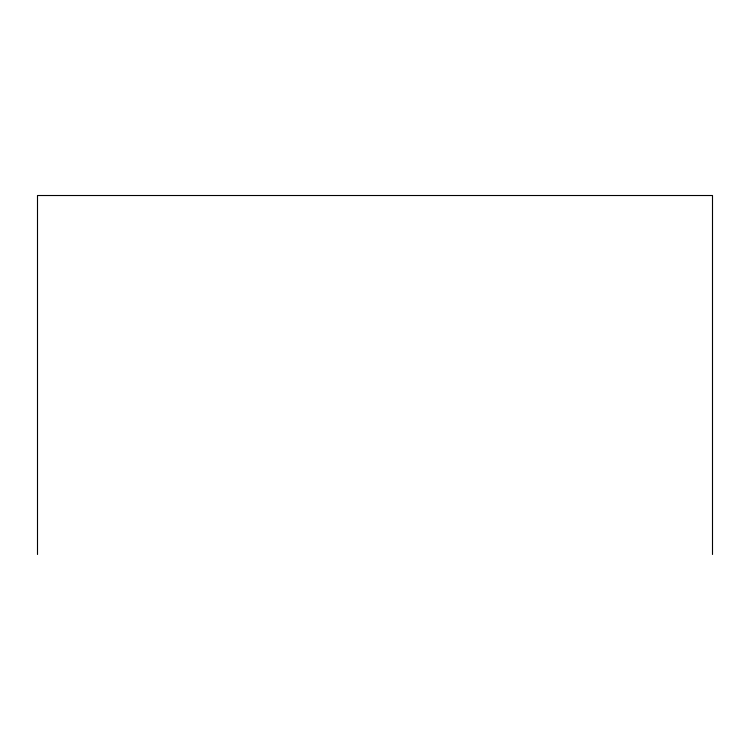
<?xml version="1.0" encoding="UTF-8"?>
<svg xmlns="http://www.w3.org/2000/svg" width="750" height="750" viewBox="0 0 750 750"><rect width="100%" height="100%" fill="white"/><g stroke="black" fill="none" stroke-linecap="round" stroke-linejoin="round"><path stroke-width="1.12" d="M712.5 554.484L712.5 195.516L37.5 195.516L37.5 554.484"/></g></svg>
